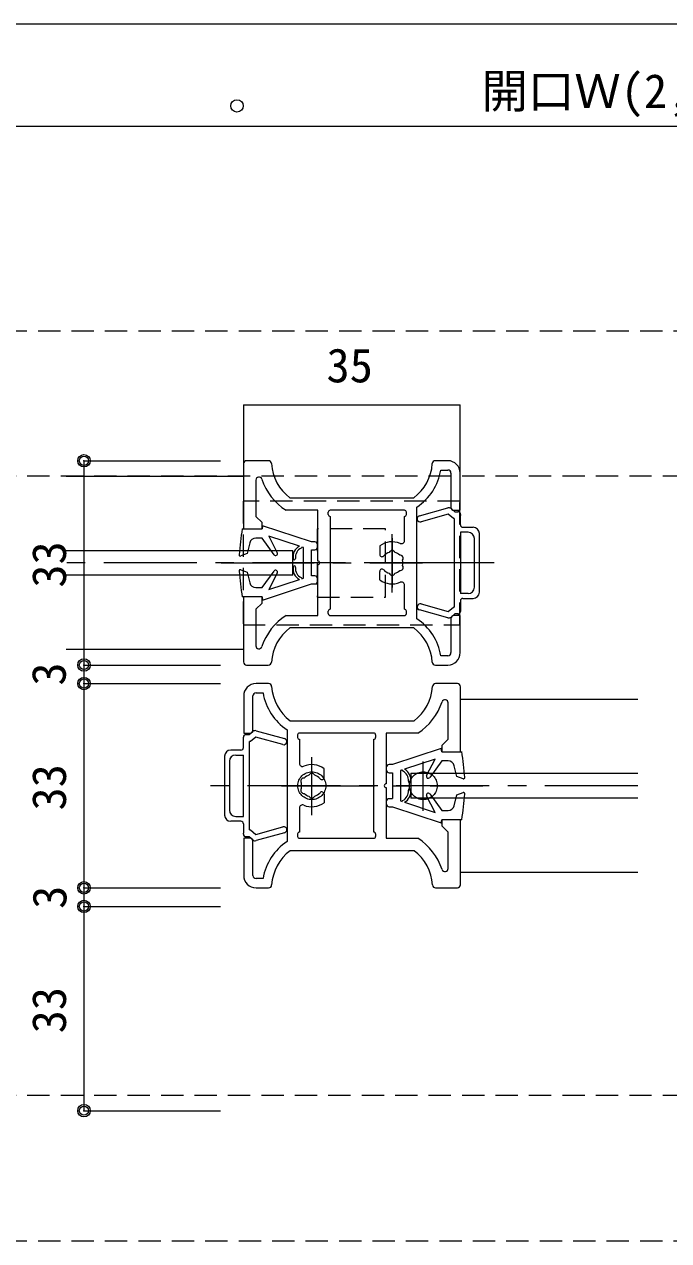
# Model space of a CAD drawing. Units: millimetres on the paper, enlarged 5 times, with parts at other scales. Extents: x -992 to 1008, y -685 to 700.
# Drawn here: x -575.3 to -402, y -378.8 to -51.2 of the extents above; entities that cross this region are included whole.
import ezdxf
from ezdxf.enums import TextEntityAlignment as Align

# ---------------------------------------------------------------- set-up
doc = ezdxf.new("R2010")
doc.units = ezdxf.units.MM
doc.header["$LTSCALE"] = 5
doc.header["$PDMODE"] = 32
doc.header["$PDSIZE"] = 2.5
for name, pattern in [('CHAIN1', [8, 5, -1, 1, -1]), ('DASHED1', [1.8, 1.2, -0.6]), ('DOUBLE_CHAIN1', [8.8, 5, -1, 0.6, -0.6, 0.6, -1])]:
    doc.linetypes.add(name, pattern=pattern)
for name, color, linetype, lineweight in [('1-0_H-SYM', 7, 'Continuous', 20), ('1-1_0', 7, 'Continuous', 20), ('2-0_18', 7, 'Continuous', 18)]:
    doc.layers.add(name, color=color, linetype=linetype, lineweight=lineweight)
doc.styles.add('ＭＳ ゴシック', font='')
doc.styles.get('ＭＳ ゴシック').set_extended_font_data('MS Gothic')

msp = doc.modelspace()

# ---------------------------------------------------------------- linework, layer by layer
at = {"layer": '1-0_H-SYM'}
msp.add_line((197.5, -51.25), (-967.5, -51.25), dxfattribs=at)
msp.add_line((197.5, -51.25), (-967.5, -51.25), dxfattribs=at)
at = {"layer": '1-1_0'}
msp.add_line((197.5, -51.25), (-967.5, -51.25), dxfattribs=at)
msp.add_line((197.5, -51.25), (-967.5, -51.25), dxfattribs=at)
at = {"layer": '2-0_18', "color": 4}
for p, q in [((-688.643, -78.628), (-118.542, -78.628)), ((-559.292, -168.754), (-559.292, -223.754)), ((-559.292, -168.754), (-522.535, -168.754)), ((-559.292, -223.754), (-522.535, -223.754)), ((-559.292, -223.754), (-559.292, -228.754)), ((-559.292, -228.754), (-522.535, -228.754)), ((-559.292, -228.754), (-559.292, -283.754)), ((-559.292, -283.754), (-522.535, -283.754)), ((-559.292, -283.754), (-559.292, -288.754)), ((-559.292, -288.754), (-522.535, -288.754)), ((-559.292, -288.754), (-559.292, -343.754)), ((-559.292, -343.754), (-522.535, -343.754))]:
    msp.add_line(p, q, dxfattribs=at)
at = {"layer": '2-0_18', "linetype": 'DASHED1', "lineweight": 20}
for p, q in [((-688.643, -133.754), (-118.542, -133.754)), ((-118.542, -339.709), (-688.643, -339.709)), ((-688.643, -378.754), (-118.542, -378.754))]:
    msp.add_line(p, q, dxfattribs=at)
at = {"layer": '2-0_18'}
for p, q in [((-516.381, -153.696), (-516.381, -187.088)), ((-458.048, -182.088), (-458.048, -153.696)), ((-509.688, -168.754), (-515.547, -168.754)), ((-461.381, -168.754), (-464.74, -168.754)), ((-564.103, -172.921), (-516.381, -172.921)), ((-463.257, -171.254), (-461.381, -171.254)), ((-460.548, -172.088), (-460.548, -181.254)), ((-513.048, -173.958), (-513.048, -183.754)), ((-503.881, -178.754), (-470.548, -178.754)), ((-496.381, -182.088), (-504.92, -182.088)), ((-496.381, -195.754), (-496.381, -182.088)), ((-493.548, -183.254), (-493.548, -182.588)), ((-473.048, -182.088), (-493.048, -182.088)), ((-472.548, -183.254), (-472.548, -182.588)), ((-469.714, -195.754), (-469.714, -181.227)), ((-469.039, -183.584), (-461.417, -181.457)), ((-461.306, -183.157), (-468.591, -185.189)), ((-459.882, -184.337), (-461.306, -183.157)), ((-460.51, -181.651), (-459.482, -182.504)), ((-459.714, -182.088), (-458.048, -182.088)), ((-459.482, -182.504), (-458.644, -182.504)), ((-457.982, -183.237), (-457.982, -183.504)), ((-511.214, -186.254), (-511.381, -187.088)), ((-498.048, -190.588), (-511.214, -186.254)), ((-493.048, -183.754), (-493.048, -208.754)), ((-473.048, -190.254), (-473.048, -183.754)), ((-459.649, -184.337), (-459.882, -184.337)), ((-459.649, -184.337), (-459.649, -208.171)), ((-457.982, -186.004), (-457.982, -183.504)), ((-457.315, -186.671), (-454.564, -186.671)), ((-511.381, -189.588), (-513.067, -189.588)), ((-508.118, -194.049), (-511.381, -189.588)), ((-509.548, -189.084), (-507.269, -193.526)), ((-501.33, -191.788), (-509.548, -189.084)), ((-455.897, -188.004), (-457.982, -188.004)), ((-457.982, -188.004), (-457.982, -204.504)), ((-454.23, -202.837), (-454.23, -189.671)), ((-452.897, -204.171), (-452.897, -188.337)), ((-564.103, -192.921), (-503.047, -192.921)), ((-514.688, -190.865), (-515.381, -193.754)), ((-503.047, -199.588), (-503.047, -192.921)), ((-500.714, -191.991), (-500.714, -192.122)), ((-500.214, -192.155), (-500.714, -191.991)), ((-500.214, -200.353), (-500.214, -192.155)), ((-497.214, -190.588), (-498.048, -190.588)), ((-498.048, -199.739), (-498.048, -192.754)), ((-498.048, -192.754), (-497.214, -192.754)), ((-479.714, -191.672), (-479.714, -193.968)), ((-515.381, -193.754), (-517.097, -194.4)), ((-503.047, -199.588), (-564.103, -199.588)), ((-511.381, -202.921), (-508.118, -198.459)), ((-497.214, -199.754), (-498.048, -199.754)), ((-479.714, -200.837), (-479.714, -198.54)), ((-469.714, -211.282), (-469.714, -196.754)), ((-513.067, -202.921), (-511.381, -202.921)), ((-498.048, -201.921), (-497.214, -201.921)), ((-473.048, -208.754), (-473.048, -202.254)), ((-511.381, -205.421), (-516.714, -205.421)), ((-516.381, -205.421), (-516.381, -222.921)), ((-511.381, -207.087), (-511.381, -205.421)), ((-455.897, -204.504), (-457.982, -204.504)), ((-457.315, -205.837), (-454.555, -205.837)), ((-513.048, -208.754), (-511.381, -207.087)), ((-513.048, -208.754), (-513.048, -218.55)), ((-493.548, -209.921), (-493.548, -209.254)), ((-472.548, -209.921), (-472.548, -209.254)), ((-461.417, -211.051), (-469.039, -208.924)), ((-457.982, -206.504), (-457.982, -207.671)), ((-457.982, -207.671), (-457.982, -209.332)), ((-493.048, -210.421), (-473.048, -210.421)), ((-460.548, -211.254), (-460.548, -220.421)), ((-459.482, -210.004), (-460.51, -210.857)), ((-458.048, -210.421), (-459.714, -210.421)), ((-458.645, -210.004), (-459.482, -210.004)), ((-458.048, -220.421), (-458.048, -210.421)), ((-470.548, -213.754), (-503.881, -213.754)), ((-516.381, -219.587), (-564.103, -219.587)), ((-461.381, -221.254), (-463.257, -221.254)), ((-515.547, -223.754), (-509.688, -223.754)), ((-464.74, -223.754), (-461.381, -223.754)), ((-509.623, -228.754), (-512.982, -228.754)), ((-458.815, -228.754), (-464.675, -228.754)), ((-516.315, -232.088), (-516.315, -242.088)), ((-513.815, -241.254), (-513.815, -232.088)), ((-512.982, -231.254), (-511.106, -231.254)), ((-457.982, -247.088), (-457.982, -229.588)), ((-461.315, -243.754), (-461.315, -233.958)), ((-457.982, -232.921), (-410.259, -232.921)), ((-503.815, -238.754), (-470.482, -238.754)), ((-516.315, -242.088), (-514.648, -242.088)), ((-514.881, -242.504), (-513.853, -241.651)), ((-512.946, -241.458), (-505.324, -243.584)), ((-504.649, -241.226), (-504.649, -255.754)), ((-481.315, -242.088), (-501.315, -242.088)), ((-469.443, -242.088), (-477.982, -242.088)), ((-477.982, -242.088), (-477.982, -255.754)), ((-516.381, -244.837), (-516.381, -243.176)), ((-516.381, -246.004), (-516.381, -244.837)), ((-515.718, -242.504), (-514.881, -242.504)), ((-514.714, -268.171), (-514.714, -244.337)), ((-501.815, -242.588), (-501.815, -243.254)), ((-501.315, -243.754), (-501.315, -250.254)), ((-481.315, -268.754), (-481.315, -243.754)), ((-480.815, -242.588), (-480.815, -243.254)), ((-461.315, -243.754), (-462.982, -245.421)), ((-462.982, -245.421), (-462.982, -247.088)), ((-521.466, -248.338), (-521.466, -264.171)), ((-517.048, -246.671), (-519.808, -246.671)), ((-518.466, -248.004), (-516.381, -248.004)), ((-516.381, -264.504), (-516.381, -248.004)), ((-463.149, -246.254), (-476.315, -250.588)), ((-462.982, -247.088), (-463.149, -246.254)), ((-462.982, -247.088), (-457.649, -247.088)), ((-520.132, -249.671), (-520.132, -262.837)), ((-494.648, -253.968), (-494.648, -251.672)), ((-476.315, -250.588), (-477.149, -250.588)), ((-473.649, -251.991), (-474.149, -252.155)), ((-474.149, -252.155), (-474.149, -260.353)), ((-473.649, -252.122), (-473.649, -251.991)), ((-464.815, -249.084), (-473.033, -251.788)), ((-467.094, -253.526), (-464.815, -249.084)), ((-462.982, -249.588), (-466.245, -254.049)), ((-461.296, -249.588), (-462.982, -249.588)), ((-458.982, -253.754), (-459.675, -250.865)), ((-477.149, -252.754), (-476.315, -252.754)), ((-476.315, -252.754), (-476.315, -259.739)), ((-471.315, -252.921), (-471.315, -259.588)), ((-471.315, -252.921), (-410.259, -252.921)), ((-457.266, -254.4), (-458.982, -253.754)), ((-504.649, -256.754), (-504.649, -271.282)), ((-494.648, -258.54), (-494.648, -260.837)), ((-477.982, -256.754), (-477.982, -270.421)), ((-466.245, -258.459), (-462.982, -262.921)), ((-476.315, -259.754), (-477.149, -259.754)), ((-477.149, -261.921), (-476.315, -261.921)), ((-410.259, -259.588), (-471.315, -259.588)), ((-518.466, -264.504), (-516.381, -264.504)), ((-501.315, -262.254), (-501.315, -268.754)), ((-462.982, -262.921), (-461.296, -262.921)), ((-517.048, -265.838), (-519.799, -265.838)), ((-516.381, -266.504), (-516.381, -269.004)), ((-514.714, -268.171), (-514.48, -268.171)), ((-514.48, -268.171), (-513.057, -269.352)), ((-513.057, -269.352), (-505.772, -267.319)), ((-457.982, -282.921), (-457.982, -265.421)), ((-516.381, -269.271), (-516.381, -269.004)), ((-514.648, -270.421), (-516.315, -270.421)), ((-516.315, -270.421), (-516.315, -280.421)), ((-514.881, -270.004), (-515.718, -270.004)), ((-513.853, -270.857), (-514.881, -270.004)), ((-513.815, -280.421), (-513.815, -271.254)), ((-505.324, -268.924), (-512.946, -271.051)), ((-501.815, -269.254), (-501.815, -269.921)), ((-501.315, -270.421), (-481.315, -270.421)), ((-480.815, -269.254), (-480.815, -269.921)), ((-477.982, -270.421), (-469.443, -270.421)), ((-461.315, -278.55), (-461.315, -268.754)), ((-470.482, -273.754), (-503.815, -273.754)), ((-511.106, -281.254), (-512.982, -281.254)), ((-410.259, -279.587), (-457.982, -279.587)), ((-512.982, -283.754), (-509.623, -283.754)), ((-464.675, -283.754), (-458.815, -283.754))]:
    msp.add_line(p, q, dxfattribs=at)
at = {"layer": '2-0_18', "lineweight": 20}
msp.add_line((-516.381, -153.696), (-458.048, -153.696), dxfattribs=at)
at = {"layer": '2-0_18', "linetype": 'DOUBLE_CHAIN1'}
for p, q in [((-469.714, -209.588), (-469.714, -182.921)), ((-476.381, -189.588), (-476.381, -202.921)), ((-499.714, -196.254), (-513.048, -196.254)), ((-469.714, -196.254), (-483.047, -196.254)), ((-504.649, -242.921), (-504.649, -269.588))]:
    msp.add_line(p, q, dxfattribs=at)
at = {"layer": '2-0_18', "linetype": 'CHAIN1'}
for p, q in [((-476.381, -204.23), (-476.381, -188.532)), ((-448.939, -196.254), (-564.103, -196.254)), ((-522.372, -196.254), (-468.209, -196.254)), ((-497.982, -264.23), (-497.982, -248.532)), ((-467.982, -263.025), (-467.982, -249.692)), ((-410.259, -256.254), (-525.424, -256.254)), ((-506.154, -256.254), (-451.991, -256.254))]:
    msp.add_line(p, q, dxfattribs=at)
at = {"layer": '2-0_18', "linetype": 'DASHED1', "lineweight": 20}
msp.add_lwpolyline([(-118.542, -172.921), (-630.589, -172.921), (-688.643, -172.921)], dxfattribs=at)
at = {"layer": '2-0_18', "linetype": 'DASHED1'}
for points in [[(-516.5, -179.633), (-516.5, -212.966), (-458.166, -212.966), (-458.166, -179.633)], [(-496.5, -187.133), (-496.5, -205.467), (-478.166, -205.467), (-478.166, -187.133)]]:
    msp.add_lwpolyline(points, close=True, dxfattribs=at)
at = {"layer": '2-0_18'}
for points in [[(-516.714, -187.088), (-511.381, -187.088), (-511.381, -185.421), (-513.048, -183.754)], [(-517.097, -198.109), (-515.381, -198.754), (-514.688, -201.643)], [(-507.269, -198.982), (-509.548, -203.425), (-501.33, -200.72)], [(-504.92, -210.421), (-496.381, -210.421), (-496.381, -196.754)], [(-511.381, -205.421), (-511.214, -206.254), (-498.048, -201.921)], [(-500.714, -200.387), (-500.714, -200.518), (-500.214, -200.353)], [(-468.591, -207.319), (-461.306, -209.351), (-459.882, -208.171), (-459.649, -208.171)], [(-505.772, -245.19), (-513.057, -243.157), (-514.48, -244.337), (-514.714, -244.337)], [(-459.675, -261.643), (-458.982, -258.754), (-457.266, -258.109)], [(-476.315, -261.921), (-463.149, -266.254), (-462.982, -265.421)], [(-474.149, -260.353), (-473.649, -260.518), (-473.649, -260.387)], [(-473.033, -260.72), (-464.815, -263.425), (-467.094, -258.982)], [(-457.649, -265.421), (-462.982, -265.421), (-462.982, -267.087), (-461.315, -268.754)]]:
    msp.add_lwpolyline(points, dxfattribs=at)
at = {"layer": '2-0_18', "color": 4}
for centre in [(-518.116, -73.209), (-559.292, -168.754), (-559.292, -223.754), (-559.292, -228.754), (-559.292, -283.754), (-559.292, -288.754), (-559.292, -343.754)]:
    msp.add_circle(centre, 1.667, dxfattribs=at)
at = {"layer": '2-0_18', "linetype": 'DOUBLE_CHAIN1'}
for centre in [(-497.982, -256.254), (-467.982, -256.254)]:
    msp.add_circle(centre, 3.75, dxfattribs=at)
at = {"layer": '2-0_18'}
for centre, radius, start, end in [((-515.547, -169.588), 0.833, 90, 180), ((-509.688, -169.588), 0.833, 3.58333, 90), ((-496.381, -168.754), 12.5, 183.58333, 233.13012), ((-478.047, -168.754), 12.5, 306.8699, 356.41669), ((-464.74, -169.588), 0.833, 90, 176.41669), ((-461.381, -172.088), 3.333, 0, 90), ((-512.214, -173.958), 0.833, 18.19489, 180), ((-478.047, -168.754), 15, 303.74899, 350.40594), ((-461.381, -172.088), 0.833, 0, 90), ((-496.381, -168.754), 15.833, 198.19489, 237.36312), ((-493.048, -182.588), 0.5, 90, 180), ((-493.048, -183.254), 0.5, 180, 270), ((-473.048, -182.588), 0.5, 0, 90), ((-473.048, -183.254), 0.5, 270, 0), ((-461.148, -182.421), 1, 50.32076, 105.58927), ((-459.714, -181.254), 0.833, 180, 270), ((-458.644, -183.174), 0.667, 354.52222, 96.25309), ((-468.815, -184.387), 0.833, 105.58927, 285.58926), ((-457.315, -186.004), 0.667, 180, 270), ((-454.564, -188.337), 1.667, 0, 90), ((-434.458, -200.441), 83.333, 170.77898, 175.60973), ((-513.067, -191.254), 1.667, 90, 166.50428), ((-455.897, -189.671), 1.667, 0, 90), ((-499.714, -194.704), 3.333, 118.99506, 187.34957), ((-499.714, -194.704), 2.667, 114.31576, 187.34957), ((-500.881, -192.122), 0.167, 294.31575, 0), ((-497.214, -191.421), 0.833, 0, 90), ((-497.214, -191.921), 0.833, 270, 0), ((-476.381, -196.254), 5.667, 67.38015, 126.0319), ((-476.381, -193.754), 0.833, 22.02433, 157.9757), ((-473.881, -190.254), 0.833, 247.38015, 0), ((-517.214, -194.088), 0.333, 175.60973, 290.6097), ((-507.714, -193.754), 0.5, 216.17925, 27.15099), ((-502.69, -195.087), 0.333, 187.34957, 7.34957), ((-496.381, -196.254), 0.5, 270, 90), ((-479.088, -193.968), 0.626, 180, 319.8159), ((-476.381, -196.254), 2.917, 105.35889, 139.81591), ((-476.381, -196.254), 2.917, 45.35889, 74.64113), ((-474.216, -195.004), 0.833, 322.02432, 97.9757), ((-476.381, -196.254), 2.917, 345.35889, 14.64113), ((-517.214, -198.421), 0.333, 69.39032, 184.39029), ((-434.458, -192.067), 83.333, 184.39029, 189.22104), ((-507.714, -198.754), 0.5, 332.84903, 143.82078), ((-499.714, -197.805), 3.333, 172.65046, 241.00496), ((-502.69, -197.421), 0.333, 352.65045, 172.65046), ((-499.714, -197.805), 2.667, 172.65046, 245.68427), ((-497.214, -200.588), 0.833, 0, 90), ((-479.088, -198.54), 0.626, 40.18412, 180), ((-476.381, -196.254), 2.917, 220.18412, 254.64113), ((-476.381, -198.754), 0.833, 202.02433, 337.97569), ((-476.381, -196.254), 2.917, 285.35889, 314.64113), ((-474.216, -197.504), 0.833, 262.02432, 37.9757), ((-513.067, -201.254), 1.667, 193.49575, 270), ((-500.881, -200.387), 0.167, 0, 65.68427), ((-497.214, -201.088), 0.833, 270, 0), ((-476.381, -196.254), 5.667, 233.96813, 292.61987), ((-473.881, -202.254), 0.833, 0, 112.61988), ((-455.897, -202.837), 1.667, 270, 0), ((-457.315, -206.504), 0.667, 90, 180), ((-454.564, -204.171), 1.667, 270, 0), ((-493.048, -209.254), 0.5, 90, 180), ((-473.048, -209.254), 0.5, 0, 90), ((-468.815, -208.121), 0.833, 74.41076, 254.41076), ((-458.645, -209.338), 0.667, 265.961, 0.53254), ((-496.381, -223.754), 15.833, 122.63691, 161.80513), ((-493.048, -209.921), 0.5, 180, 270), ((-473.048, -209.921), 0.5, 270, 0), ((-478.047, -223.754), 15, 9.59408, 56.25103), ((-461.148, -210.087), 1, 254.41076, 309.67926), ((-459.714, -211.254), 0.833, 90, 180), ((-496.381, -223.754), 12.5, 126.86991, 176.41669), ((-478.047, -223.754), 12.5, 3.58333, 53.13012), ((-512.214, -218.55), 0.833, 180, 341.80513), ((-461.381, -220.421), 0.833, 270, 0), ((-461.381, -220.421), 3.333, 270, 0), ((-515.547, -222.921), 0.833, 180, 270), ((-509.688, -222.921), 0.833, 270, 356.41669), ((-464.74, -222.921), 0.833, 183.58333, 270), ((-512.982, -232.088), 3.333, 90, 180), ((-509.623, -229.588), 0.833, 3.58333, 90), ((-464.675, -229.588), 0.833, 90, 176.41669), ((-458.815, -229.588), 0.833, 0, 90), ((-512.982, -232.088), 0.833, 90, 180), ((-496.315, -228.754), 15, 189.59408, 236.25103), ((-496.315, -228.754), 12.5, 183.58333, 233.13012), ((-477.982, -228.754), 12.5, 306.8699, 356.41669), ((-477.982, -228.754), 15.833, 302.6369, 341.80513), ((-462.148, -233.958), 0.833, 0, 161.80513), ((-514.648, -241.254), 0.833, 270, 0), ((-513.215, -242.421), 1, 74.41076, 129.67927), ((-501.315, -242.588), 0.5, 90, 180), ((-481.315, -242.588), 0.5, 0, 90), ((-515.718, -243.17), 0.667, 85.961, 180.53254), ((-505.548, -244.387), 0.833, 254.41076, 74.41076), ((-501.315, -243.254), 0.5, 180, 270), ((-481.315, -243.254), 0.5, 270, 0), ((-519.799, -248.338), 1.667, 90, 180), ((-518.466, -249.671), 1.667, 90, 180), ((-517.048, -246.004), 0.667, 270, 0), ((-539.905, -260.441), 83.333, 4.39029, 9.22104), ((-500.482, -250.254), 0.833, 180, 292.61987), ((-497.982, -256.254), 5.667, 53.96813, 112.61988), ((-477.149, -251.421), 0.833, 90, 180), ((-477.149, -251.921), 0.833, 180, 270), ((-473.482, -252.122), 0.167, 180, 245.68427), ((-474.648, -254.704), 3.333, 352.65045, 61.00496), ((-461.296, -251.254), 1.667, 13.49575, 90), ((-500.147, -255.004), 0.833, 82.02433, 217.9757), ((-497.982, -256.254), 2.917, 105.35889, 134.64113), ((-497.982, -253.754), 0.833, 22.02433, 157.9757), ((-497.982, -256.254), 2.917, 40.18412, 74.64113), ((-495.275, -253.968), 0.626, 220.18412, 0), ((-474.648, -254.704), 2.667, 352.65045, 65.68427), ((-471.673, -255.087), 0.333, 172.65046, 352.65045), ((-466.648, -253.754), 0.5, 152.84903, 323.82077), ((-457.148, -254.087), 0.333, 249.39032, 4.39029), ((-500.147, -257.504), 0.833, 142.02433, 277.97569), ((-497.982, -256.254), 2.917, 165.35889, 194.64113), ((-497.982, -256.254), 2.917, 225.35889, 254.64113), ((-497.982, -256.254), 2.917, 285.35889, 319.8159), ((-495.275, -258.54), 0.626, 0, 139.81591), ((-477.982, -256.254), 0.5, 90, 270), ((-474.648, -257.805), 2.667, 294.31575, 7.34957), ((-474.648, -257.805), 3.333, 298.99506, 7.34957), ((-471.673, -257.421), 0.333, 7.34957, 187.34957), ((-466.648, -258.754), 0.5, 36.17925, 207.15099), ((-539.905, -252.067), 83.333, 350.77898, 355.60973), ((-457.148, -258.421), 0.333, 355.60973, 110.6097), ((-500.482, -262.254), 0.833, 67.38015, 180), ((-497.982, -256.254), 5.667, 247.38015, 306.03189), ((-497.982, -258.754), 0.833, 202.02433, 337.97569), ((-477.149, -260.587), 0.833, 90, 180), ((-477.149, -261.087), 0.833, 180, 270), ((-473.482, -260.387), 0.167, 114.31576, 180), ((-461.296, -261.254), 1.667, 270, 346.50427), ((-519.799, -264.171), 1.667, 180, 270), ((-518.466, -262.837), 1.667, 180, 270), ((-517.048, -266.504), 0.667, 0, 90), ((-505.548, -268.121), 0.833, 285.58926, 105.58927), ((-515.718, -269.335), 0.667, 174.52222, 276.25308), ((-514.648, -271.254), 0.833, 0, 90), ((-513.215, -270.088), 1, 230.32076, 285.58926), ((-496.315, -283.754), 15, 123.749, 170.40595), ((-501.315, -269.254), 0.5, 90, 180), ((-501.315, -269.921), 0.5, 180, 270), ((-481.315, -269.254), 0.5, 0, 90), ((-481.315, -269.921), 0.5, 270, 0), ((-477.982, -283.754), 15.833, 18.19489, 57.36312), ((-496.315, -283.754), 12.5, 126.86991, 176.41669), ((-477.982, -283.754), 12.5, 3.58333, 53.13012), ((-512.982, -280.421), 3.333, 180, 270), ((-512.982, -280.421), 0.833, 180, 270), ((-462.148, -278.55), 0.833, 198.19489, 0), ((-509.623, -282.921), 0.833, 270, 356.41669), ((-464.675, -282.921), 0.833, 183.58333, 270), ((-458.815, -282.921), 0.833, 270, 0)]:
    msp.add_arc(centre, radius, start, end, dxfattribs=at)
at = {"layer": '2-0_18', "color": 5}
for p in [(-559.292, -168.754), (-559.292, -223.754), (-559.292, -228.754), (-559.292, -283.754), (-559.292, -288.754), (-559.292, -343.754)]:
    msp.add_point(p, dxfattribs=at)
at = {"layer": '2-0_18', "color": 4}
for p in [(-559.292, -168.754), (-559.292, -223.754), (-559.292, -228.754), (-559.292, -283.754), (-559.292, -288.754), (-559.292, -343.754)]:
    msp.add_point(p, dxfattribs=at)

# ---------------------------------------------------------------- texts
at = {"layer": '2-0_18', "style": 'ＭＳ ゴシック'}
for s, p in [('開口Ｗ(2,400）', (-452.343, -76.545)), ('35', (-494.028, -150.408))]:
    msp.add_text(s, height=9.164, dxfattribs=at).set_placement(p, align=Align.BOTTOM_LEFT)
for s, p in [('33', (-561.376, -202.921)), ('3', (-561.44, -229.303)), ('33', (-561.376, -262.921)), ('3', (-561.256, -289.405)), ('33', (-561.376, -322.921))]:
    msp.add_text(s, height=9.164, rotation=90, dxfattribs=at).set_placement(p, align=Align.BOTTOM_LEFT)

doc.saveas('drawing.dxf')
